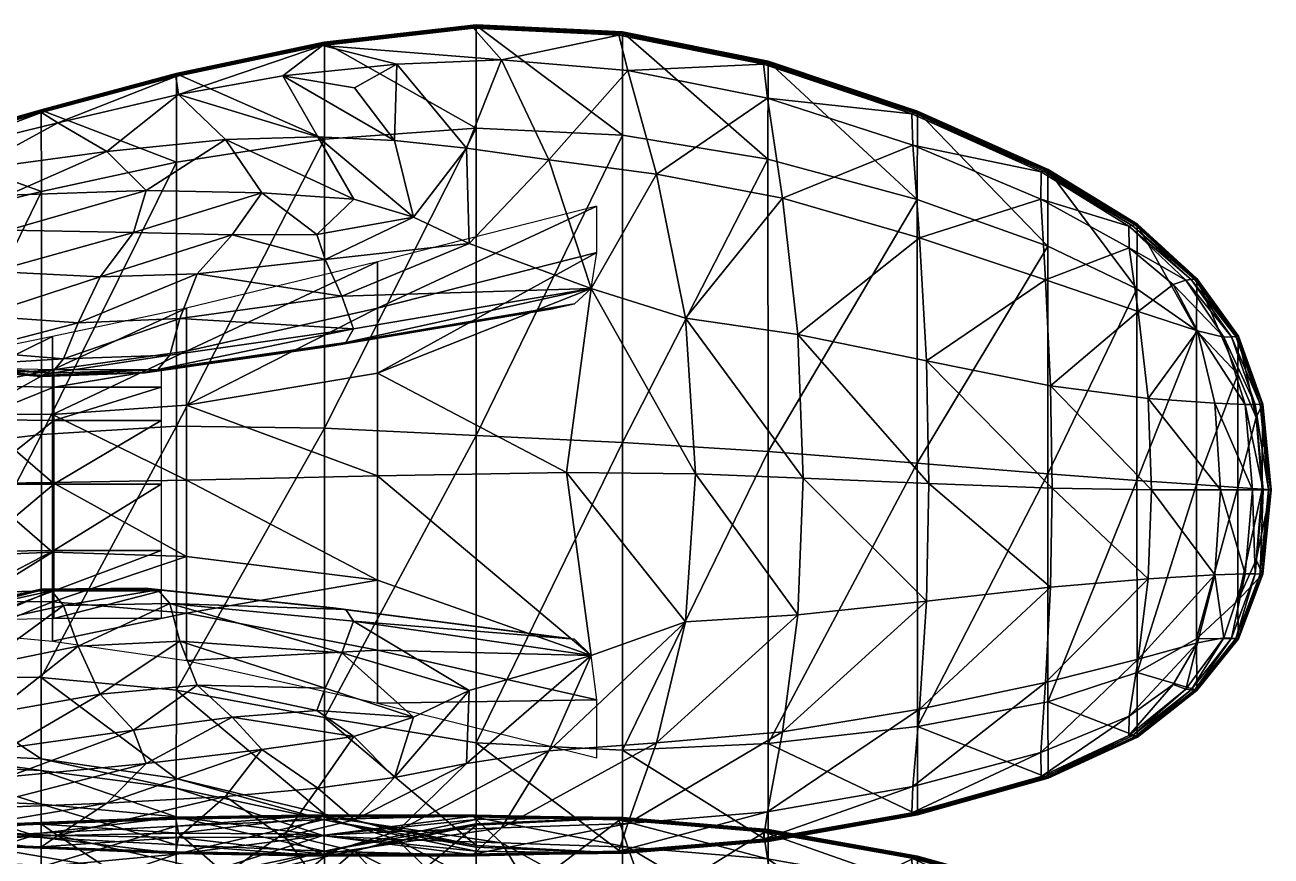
# Model space of a CAD drawing. Header units: millimetres. Extents: x -67 to 74, y -60 to 39.
# Drawn here: x -1.7 to 74, y -11.9 to 38.6 of the extents above; entities that cross this region are included whole.
import ezdxf

# ---------------------------------------------------------------- set-up
doc = ezdxf.new("R2010")
doc.units = ezdxf.units.MM
doc.layers.get('0').update_dxf_attribs({"color": 61, "true_color": 0xd6e5a6})

msp = doc.modelspace()

# ---------------------------------------------------------------- meshes
at = {"color": 176, "true_color": 0x080888}
mesh = msp.add_polyface(dxfattribs=at)
corners = [(16.517, 37.564, 14.31), (25.737, 38.603, 14.548), (25.737, 38.597, 9.512), (16.518, 37.558, 9.337), (7.528, 35.649, 14.242), (7.529, 35.643, 9.32), (7.525, 35.634, 19.276), (16.509, 37.549, 19.395), (25.723, 38.587, 19.697), (16.486, 37.502, 21.39), (25.684, 38.539, 21.713), (7.517, 35.591, 21.253), (7.505, 35.532, 21.91), (16.452, 37.436, 22.093), (25.631, 38.473, 22.369), (0.346, 32.666, 25.411), (7.664, 34.375, 25.492), (7.492, 35.47, 22.981), (16.415, 37.363, 23.301), (25.576, 38.404, 23.44), (14.005, 35.511, 25.627), (20.911, 36.214, 26.158), (18.345, 34.775, 27.29), (27.274, 36.487, 26.585), (3.322, 30.925, 30.586), (10.525, 31.639, 30.758), (5.706, 28.542, 36.324), (12.727, 28.416, 36.55), (16.127, 31.814, 30.842), (18.303, 28.022, 36.43), (21.926, 26.924, 37.487), (20.784, 31.592, 31.302), (25.152, 31.117, 32.601), (-0.671, 33.437, 9.315), (7.533, 35.625, 7.68), (-0.666, 33.419, 7.68), (7.537, 30.265, 7.68), (16.521, 37.539, 7.68), (25.737, 38.578, 7.833), (25.738, 32.342, 7.833), (16.523, 31.671, 7.68)]
mesh.append_faces([[corners[k] for k in face] for face in [(0, 1, 2), (2, 3, 0), (4, 0, 3), (3, 5, 4), (0, 4, 6), (6, 7, 0), (1, 0, 7), (7, 8, 1), (9, 10, 8), (8, 7, 9), (11, 9, 7), (7, 6, 11), (9, 11, 12), (12, 13, 9), (10, 9, 13), (13, 14, 10), (15, 16, 17), (18, 19, 14), (14, 13, 18), (17, 18, 13), (13, 12, 17), (18, 17, 16), (16, 20, 18), (21, 18, 20), (20, 22, 21), (18, 21, 23), (23, 19, 18), (24, 25, 16), (25, 24, 26), (26, 27, 25), (28, 20, 16), (16, 25, 28), (29, 28, 25), (25, 27, 29), (28, 29, 30), (30, 31, 28), (20, 28, 31), (31, 22, 20), (32, 31, 30), (23, 21, 32), (31, 32, 21), (21, 22, 31), (33, 5, 34), (35, 34, 36), (37, 34, 5), (5, 3, 37), (38, 37, 3), (3, 2, 38), (37, 38, 39), (39, 40, 37), (34, 37, 40), (40, 36, 34)]], dxfattribs={"vtx2": -1, "color": 176})
mesh = msp.add_polyface(dxfattribs=at)
corners = [(34.622, 31.916, 8.292), (34.624, 13.244, 8.292), (25.74, 13.682, 7.833), (25.738, 32.342, 7.833), (43.457, 30.449, 9.164), (43.458, 12.716, 9.164), (43.466, 36.394, 10.864), (34.626, 38.175, 9.989), (34.627, 38.181, 15.079), (25.737, 38.603, 14.548), (25.737, 38.597, 9.512), (25.723, 38.587, 19.697), (34.608, 38.165, 20.281), (43.467, 36.4, 15.961), (43.444, 36.385, 21.17), (34.554, 38.117, 22.315), (43.375, 36.341, 23.207), (25.684, 38.539, 21.713), (25.631, 38.473, 22.369), (34.481, 38.053, 22.956), (43.282, 36.281, 23.848), (34.407, 37.988, 23.982), (43.188, 36.22, 24.873), (25.576, 38.404, 23.44), (27.274, 36.487, 26.585), (34.94, 35.844, 26.947), (39.047, 11.349, 41.616), (38.458, 20.802, 39.564), (32.728, 22.594, 42.555), (31.232, 11.424, 45.225), (36.69, 29.541, 33.408), (30.149, 30.422, 33.662), (44.338, 28.089, 32.738), (43.428, 34.156, 27.448), (25.152, 31.117, 32.601), (25.317, 25.336, 40.057), (19.748, 17.454, 49.29), (33.066, 24.785, 37.671), (19.748, 21.41, 44.405), (33.066, 27.606, 31.158), (17.828, 19.323, 50.843), (31.714, 21.664, 44.183), (17.051, 19.138, 48.976), (30.701, 21.44, 42.317), (16.792, 19.076, 43.377), (30.363, 21.365, 36.718), (34.624, 38.156, 8.292), (25.737, 38.578, 7.833), (43.461, 36.376, 9.164)]
mesh.append_faces([[corners[k] for k in face] for face in [(0, 1, 2), (2, 3, 0), (1, 0, 4), (4, 5, 1), (6, 7, 8), (9, 8, 7), (7, 10, 9), (8, 9, 11), (11, 12, 8), (13, 8, 12), (12, 14, 13), (15, 16, 14), (14, 12, 15), (17, 15, 12), (12, 11, 17), (15, 17, 18), (18, 19, 15), (16, 15, 19), (19, 20, 16), (21, 22, 20), (20, 19, 21), (23, 21, 19), (19, 18, 23), (21, 23, 24), (24, 25, 21), (22, 21, 25), (26, 27, 28), (28, 29, 26), (30, 31, 28), (28, 27, 30), (32, 30, 27), (33, 25, 30), (31, 30, 25), (25, 24, 31), (31, 34, 35), (35, 28, 31), (34, 31, 24), (29, 28, 36), (36, 28, 37), (38, 37, 39), (40, 41, 28), (42, 43, 41), (44, 45, 43), (46, 47, 10), (10, 7, 46), (48, 46, 7), (7, 6, 48), (46, 48, 4), (4, 0, 46), (47, 46, 0), (0, 3, 47)]], dxfattribs={"vtx2": -1, "color": 176})
mesh = msp.add_polyface(dxfattribs=at)
corners = [(52.523, 27.997, 10.555), (52.523, 12.009, 10.555), (43.458, 12.716, 9.164), (43.457, 30.449, 9.164), (60.449, 25.173, 12.098), (60.448, 11.344, 12.097), (34.627, 38.181, 15.079), (43.467, 36.4, 15.961), (43.466, 36.394, 10.864), (60.466, 29.813, 13.747), (52.536, 33.359, 12.232), (52.538, 33.365, 17.254), (43.444, 36.385, 21.17), (52.51, 33.352, 22.387), (60.469, 29.819, 18.681), (60.436, 29.807, 23.727), (52.426, 33.312, 24.398), (60.338, 29.774, 25.709), (43.375, 36.341, 23.207), (43.282, 36.281, 23.848), (52.312, 33.259, 25.04), (60.201, 29.729, 26.344), (34.94, 35.844, 26.947), (43.428, 34.156, 27.448), (43.188, 36.22, 24.873), (52.197, 33.205, 26.065), (60.05, 29.683, 27.349), (52.253, 31.297, 28.296), (60.033, 28.019, 29.233), (53.086, 18.217, 36.505), (53.23, 10.761, 37.823), (60.709, 10.478, 36.472), (45.272, 19.807, 37.723), (45.584, 11.097, 39.384), (38.458, 20.802, 39.564), (39.047, 11.349, 41.616), (52.655, 25.682, 32.552), (44.338, 28.089, 32.738), (60.3, 23.121, 32.505), (36.69, 29.541, 33.408), (52.529, 33.342, 10.557), (43.461, 36.376, 9.164), (60.457, 29.797, 12.1)]
mesh.append_faces([[corners[k] for k in face] for face in [(0, 1, 2), (2, 3, 0), (1, 0, 4), (4, 5, 1), (6, 7, 8), (9, 10, 11), (7, 11, 10), (10, 8, 7), (11, 7, 12), (12, 13, 11), (14, 11, 13), (13, 15, 14), (16, 17, 15), (15, 13, 16), (18, 16, 13), (13, 12, 18), (16, 18, 19), (19, 20, 16), (17, 16, 20), (20, 21, 17), (22, 23, 24), (25, 26, 21), (21, 20, 25), (24, 25, 20), (20, 19, 24), (25, 24, 23), (23, 27, 25), (26, 25, 27), (27, 28, 26), (29, 30, 31), (30, 29, 32), (32, 33, 30), (34, 35, 33), (33, 32, 34), (36, 37, 32), (32, 29, 36), (38, 36, 29), (36, 38, 28), (28, 27, 36), (37, 36, 27), (27, 23, 37), (34, 32, 37), (39, 37, 23), (40, 41, 8), (8, 10, 40), (42, 40, 10), (10, 9, 42), (40, 42, 4), (4, 0, 40), (41, 40, 0), (0, 3, 41)]], dxfattribs={"vtx2": -1, "color": 176})
mesh = msp.add_polyface(dxfattribs=at)
corners = [(-8.26, 12.835, 7.68), (-8.257, 26.634, 7.68), (-0.662, 28.486, 7.68), (-0.664, 13.734, 7.68), (7.537, 30.265, 7.68), (-0.672, 33.443, 14.219), (7.528, 35.649, 14.242), (7.529, 35.643, 9.32), (-0.671, 33.437, 9.315), (-8.266, 31.274, 14.247), (-8.264, 31.268, 9.322), (-8.26, 31.262, 19.284), (-0.671, 33.43, 19.236), (7.525, 35.634, 19.276), (-0.665, 33.39, 21.208), (7.517, 35.591, 21.253), (-8.242, 31.226, 21.263), (-8.218, 31.177, 21.905), (-0.658, 33.337, 21.849), (7.505, 35.532, 21.91), (-0.651, 33.283, 22.875), (7.492, 35.47, 22.981), (-8.193, 31.128, 22.93), (-7.358, 30.775, 25.328), (0.346, 32.666, 25.411), (7.664, 34.375, 25.492), (3.322, 30.925, 30.586), (-4.904, 29.816, 30.089), (-2.708, 28.265, 35.333), (5.706, 28.542, 36.324), (-13.572, 28.459, 29.03), (-2.651, 26.135, 39.179), (4.924, 25.999, 40.548), (-3.585, 23.625, 43.211), (2.904, 23.319, 44.82), (-12.529, 26.08, 36.116), (-12.461, 27.45, 33.16), (8.805, 23.488, 44.377), (1.573, 20.524, 50.699), (-4.363, 20.938, 49.013), (-5.014, 18.801, 54.028), (7.738, 20.778, 49.696), (0.676, 18.334, 55.71), (-13.522, 21.583, 44.69), (-13.105, 24.181, 39.444), (8.154, 21.407, 43.852), (0.008, 19.684, 48.261), (0.008, 17.673, 54.773), (-0.666, 33.419, 7.68), (-8.26, 31.249, 7.68), (7.533, 35.625, 7.68)]
mesh.append_faces([[corners[k] for k in face] for face in [(0, 1, 2), (3, 2, 4), (5, 6, 7), (7, 8, 5), (9, 5, 8), (8, 10, 9), (5, 9, 11), (11, 12, 5), (6, 5, 12), (12, 13, 6), (14, 15, 13), (13, 12, 14), (16, 14, 12), (12, 11, 16), (14, 16, 17), (17, 18, 14), (15, 14, 18), (18, 19, 15), (20, 21, 19), (19, 18, 20), (22, 20, 18), (18, 17, 22), (20, 22, 23), (23, 24, 20), (21, 20, 24), (25, 24, 26), (27, 26, 24), (24, 23, 27), (26, 27, 28), (28, 29, 26), (28, 27, 30), (31, 32, 29), (29, 28, 31), (32, 31, 33), (33, 34, 32), (33, 31, 35), (31, 28, 36), (37, 34, 38), (39, 38, 34), (34, 33, 39), (38, 39, 40), (41, 38, 42), (40, 39, 43), (39, 33, 44), (45, 46, 47), (48, 49, 10), (10, 8, 48), (50, 48, 8), (4, 2, 48), (49, 48, 2), (2, 1, 49)]], dxfattribs={"vtx2": -1, "color": 176})
mesh = msp.add_polyface(dxfattribs=at)
corners = [(52.538, 33.365, 17.254), (60.469, 29.819, 18.681), (60.466, 29.813, 13.747), (65.887, 26.504, 19.969), (69.503, 23.207, 21.144), (69.499, 23.203, 16.238), (65.883, 26.499, 15.064), (60.436, 29.807, 23.727), (65.851, 26.495, 24.986), (69.465, 23.2, 26.161), (72.027, 19.716, 22.232), (72.022, 19.713, 17.325), (71.987, 19.71, 27.248), (65.744, 26.467, 26.958), (69.352, 23.178, 28.133), (60.338, 29.774, 25.709), (60.201, 29.729, 26.344), (65.577, 26.429, 27.572), (69.145, 23.147, 28.734), (71.87, 19.694, 29.22), (71.608, 19.672, 29.835), (65.36, 26.391, 28.517), (68.823, 23.117, 29.637), (60.05, 29.683, 27.349), (60.033, 28.019, 29.233), (65.382, 25.076, 30.004), (68.063, 22.848, 30.425), (71.134, 19.649, 30.779), (69.543, 20.028, 31.701), (65.93, 21.211, 32.249), (60.3, 23.121, 32.505), (60.606, 16.703, 35.48), (65.873, 26.484, 13.425), (60.457, 29.797, 12.1), (69.486, 23.191, 14.598), (69.473, 20.06, 14.592), (65.862, 22.588, 13.421), (60.449, 25.173, 12.098), (72.007, 19.704, 15.683)]
mesh.append_faces([[corners[k] for k in face] for face in [(0, 1, 2), (3, 4, 5), (5, 6, 3), (1, 3, 6), (6, 2, 1), (3, 1, 7), (7, 8, 3), (4, 3, 8), (8, 9, 4), (4, 10, 11), (11, 5, 4), (10, 4, 9), (9, 12, 10), (13, 14, 9), (9, 8, 13), (15, 13, 8), (8, 7, 15), (13, 15, 16), (16, 17, 13), (14, 13, 17), (17, 18, 14), (14, 19, 12), (12, 9, 14), (19, 14, 18), (18, 20, 19), (21, 22, 18), (18, 17, 21), (23, 21, 17), (17, 16, 23), (21, 23, 24), (24, 25, 21), (22, 21, 25), (25, 26, 22), (22, 27, 20), (20, 18, 22), (27, 22, 26), (26, 28, 27), (29, 30, 31), (29, 28, 26), (26, 25, 29), (30, 29, 25), (25, 24, 30), (32, 33, 2), (2, 6, 32), (34, 32, 6), (6, 5, 34), (32, 34, 35), (35, 36, 32), (33, 32, 36), (36, 37, 33), (38, 34, 5), (5, 11, 38)]], dxfattribs={"vtx2": -1, "color": 176})
mesh = msp.add_polyface(dxfattribs=at)
corners = [(7.537, 30.265, 7.68), (7.537, 14.237, 7.68), (-0.664, 13.734, 7.68), (16.523, 31.671, 7.68), (16.525, 14.116, 7.68), (25.738, 32.342, 7.833), (25.74, 13.682, 7.833), (21.926, 26.924, 37.487), (25.317, 25.336, 40.057), (25.152, 31.117, 32.601), (4.924, 25.999, 40.548), (10.918, 25.856, 40.642), (12.727, 28.416, 36.55), (5.706, 28.542, 36.324), (2.904, 23.319, 44.82), (8.805, 23.488, 44.377), (16.054, 25.888, 39.877), (18.303, 28.022, 36.43), (16.56, 24.357, 41.988), (1.573, 20.524, 50.699), (7.738, 20.778, 49.696), (0.676, 18.334, 55.71), (7.136, 18.565, 54.279), (17.583, 22.136, 45.952), (18.285, 20.149, 49.62), (32.728, 22.594, 42.555), (19.748, 17.454, 49.29), (19.748, 11.229, 50.918), (31.232, 11.424, 45.225), (8.154, 15.523, 55.249), (8.154, 10.962, 56.877), (0.008, 14.955, 59.658), (19.748, 21.41, 44.405), (8.154, 18.789, 50.364), (33.066, 24.785, 37.671), (33.066, 27.606, 31.158), (19.748, 24.231, 37.892), (8.154, 21.407, 43.852), (0.008, 17.673, 54.773), (17.828, 19.323, 50.843), (6.417, 17.688, 55.807), (5.834, 17.531, 53.94), (17.051, 19.138, 48.976), (31.714, 21.664, 44.183), (30.701, 21.44, 42.317), (16.792, 19.076, 43.377), (5.64, 17.479, 48.341), (5.64, 17.479, 40.875), (16.792, 19.076, 35.911), (30.363, 21.365, 36.718), (30.363, 21.365, 29.252)]
mesh.append_faces([[corners[k] for k in face] for face in [(0, 1, 2), (3, 4, 1), (1, 0, 3), (4, 3, 5), (5, 6, 4), (7, 8, 9), (10, 11, 12), (12, 13, 10), (11, 10, 14), (14, 15, 11), (16, 17, 12), (12, 11, 16), (18, 16, 11), (11, 15, 18), (16, 18, 7), (7, 17, 16), (19, 20, 15), (21, 22, 20), (23, 18, 15), (15, 20, 23), (24, 23, 20), (20, 22, 24), (23, 24, 25), (25, 8, 23), (18, 23, 8), (8, 7, 18), (26, 27, 28), (27, 26, 29), (29, 30, 27), (30, 29, 31), (32, 33, 29), (29, 26, 32), (34, 32, 26), (35, 36, 32), (33, 32, 36), (36, 37, 33), (31, 29, 33), (38, 33, 37), (25, 24, 39), (40, 39, 24), (24, 22, 40), (39, 40, 41), (41, 42, 39), (43, 39, 42), (44, 42, 45), (46, 45, 42), (42, 41, 46), (45, 46, 47), (47, 48, 45), (49, 45, 48), (48, 50, 49)]], dxfattribs={"vtx2": -1, "color": 176})
mesh = msp.add_polyface(dxfattribs=at)
corners = [(-0.662, 28.486, 7.68), (-0.664, 13.734, 7.68), (-8.26, 12.835, 7.68), (-5.014, 18.801, 54.028), (0.676, 18.334, 55.71), (1.573, 20.524, 50.699), (0.008, 14.955, 59.658), (0.008, 10.822, 61.286), (8.154, 10.962, 56.877), (-4.809, 14.982, 62.348), (-4.809, 10.761, 63.955), (0.008, 17.673, 54.773), (-4.809, 17.314, 57.527), (8.154, 18.789, 50.364), (0.008, 19.684, 48.261), (-4.809, 18.701, 51.098), (-0.044, 17.467, 57.381), (6.417, 17.688, 55.807), (7.136, 18.565, 54.279), (-5.569, 17.946, 55.699), (-5.948, 17.784, 53.833), (-0.517, 17.314, 55.515), (5.834, 17.531, 53.94), (-14.17, 18.41, 50.896), (-0.675, 17.263, 49.915), (5.64, 17.479, 48.341), (-6.074, 17.731, 48.234), (-6.074, 17.731, 40.768), (-0.675, 17.263, 42.449), (5.64, 17.479, 40.875), (-6.415, 14.834, 63.151), (-6.415, 10.733, 64.695), (-4.785, 14.658, 61.989), (-4.785, 10.725, 63.469), (-6.415, 16.96, 58.52), (-6.415, 18.097, 52.344), (-4.785, 17.787, 51.624), (-4.785, 16.696, 57.547), (0.103, 14.599, 58.781), (0.103, 10.722, 60.24), (6.62, 14.599, 54.551), (6.62, 10.722, 56.01), (0.103, 16.608, 54.402), (0.103, 17.683, 48.564), (6.62, 17.683, 44.334), (6.62, 16.608, 50.172)]
mesh.append_faces([[corners[k] for k in face] for face in [(0, 1, 2), (3, 4, 5), (6, 7, 8), (7, 6, 9), (9, 10, 7), (11, 12, 9), (9, 6, 11), (13, 11, 6), (12, 11, 14), (14, 15, 12), (16, 17, 18), (18, 4, 16), (19, 16, 4), (4, 3, 19), (16, 19, 20), (20, 21, 16), (17, 16, 21), (21, 22, 17), (23, 19, 3), (24, 25, 22), (22, 21, 24), (26, 24, 21), (21, 20, 26), (24, 26, 27), (27, 28, 24), (25, 24, 28), (28, 29, 25), (30, 31, 10), (10, 9, 30), (31, 30, 32), (32, 33, 31), (34, 30, 9), (9, 12, 34), (35, 34, 12), (12, 15, 35), (34, 35, 36), (36, 37, 34), (30, 34, 37), (37, 32, 30), (38, 39, 33), (33, 32, 38), (39, 38, 40), (40, 41, 39), (42, 38, 32), (32, 37, 42), (43, 42, 37), (37, 36, 43), (42, 43, 44), (44, 45, 42), (38, 42, 45), (45, 40, 38)]], dxfattribs={"vtx2": -1, "color": 176})
mesh = msp.add_polyface(dxfattribs=at)
corners = [(65.862, 22.588, 13.421), (65.86, 10.941, 13.42), (60.448, 11.344, 12.097), (60.449, 25.173, 12.098), (69.473, 20.06, 14.592), (69.47, 10.702, 14.59), (71.992, 17.404, 15.676), (71.988, 10.528, 15.674), (73.093, 14.78, 16.256), (73.472, 10.423, 16.456), (72.027, 19.716, 22.232), (73.509, 15.589, 23.015), (73.504, 15.588, 18.108), (72.022, 19.713, 17.325), (71.987, 19.71, 27.248), (73.469, 15.586, 28.031), (74.004, 10.388, 23.276), (73.998, 10.388, 18.369), (73.963, 10.388, 28.293), (71.87, 19.694, 29.22), (73.35, 15.577, 30.004), (71.608, 19.672, 29.835), (73.041, 15.564, 30.638), (73.843, 10.387, 30.265), (73.519, 10.386, 30.906), (71.134, 19.649, 30.779), (72.434, 15.551, 31.643), (69.543, 20.028, 31.701), (70.582, 15.64, 32.882), (72.867, 10.385, 31.931), (70.929, 10.384, 33.275), (66.539, 15.934, 34.216), (66.742, 10.383, 34.872), (60.606, 16.703, 35.48), (60.709, 10.478, 36.472), (65.93, 21.211, 32.249), (53.086, 18.217, 36.505), (60.3, 23.121, 32.505), (73.488, 15.583, 16.465), (72.007, 19.704, 15.683), (69.486, 23.191, 14.598), (73.982, 10.388, 16.725)]
mesh.append_faces([[corners[k] for k in face] for face in [(0, 1, 2), (2, 3, 0), (1, 0, 4), (4, 5, 1), (6, 7, 5), (5, 4, 6), (7, 6, 8), (8, 9, 7), (10, 11, 12), (12, 13, 10), (11, 10, 14), (14, 15, 11), (11, 16, 17), (17, 12, 11), (16, 11, 15), (15, 18, 16), (19, 20, 15), (15, 14, 19), (20, 19, 21), (21, 22, 20), (20, 23, 18), (18, 15, 20), (23, 20, 22), (22, 24, 23), (25, 26, 22), (22, 21, 25), (26, 25, 27), (27, 28, 26), (26, 29, 24), (24, 22, 26), (29, 26, 28), (28, 30, 29), (31, 32, 30), (30, 28, 31), (32, 31, 33), (33, 34, 32), (33, 31, 35), (27, 35, 31), (31, 28, 27), (34, 33, 36), (36, 33, 37), (38, 39, 13), (13, 12, 38), (39, 38, 8), (8, 6, 39), (40, 39, 6), (6, 4, 40), (41, 38, 12), (12, 17, 41), (38, 41, 9), (9, 8, 38)]], dxfattribs={"vtx2": -1, "color": 176})
mesh = msp.add_polyface(dxfattribs=at)
corners = [(-0.664, 13.734, 7.68), (-0.667, -1.018, 7.68), (-8.264, -0.963, 7.68), (-8.26, 12.835, 7.68), (7.537, 14.237, 7.68), (7.136, 3.484, 54.279), (0.676, 3.361, 55.71), (1.573, 0.887, 50.699), (0.008, 10.822, 61.286), (0.008, 6.592, 59.66), (8.154, 6.339, 55.251), (-4.809, 10.761, 63.955), (-4.809, 6.393, 62.35), (0.008, 3.583, 54.782), (-4.809, 3.621, 57.536), (-4.809, 1.647, 51.116), (8.154, 2.884, 50.373), (0.008, 1.186, 48.278), (-0.044, 4.25, 57.381), (-5.569, 3.031, 55.699), (-5.014, 2.129, 54.028), (6.417, 4.31, 55.807), (5.834, 4.38, 53.94), (-0.517, 4.322, 55.515), (-5.948, 3.124, 53.833), (-0.675, 4.346, 49.915), (-6.074, 3.155, 48.234), (5.64, 4.404, 48.341), (5.64, 4.404, 40.875), (-0.675, 4.346, 42.45), (-6.074, 3.155, 40.768), (-6.415, 10.733, 64.695), (-6.415, 6.474, 63.153), (-4.785, 10.725, 63.469), (-4.785, 6.64, 61.991), (-6.415, 3.876, 58.528), (-4.785, 4.148, 57.555), (-6.415, 2.107, 52.361), (-4.785, 2.452, 51.64), (0.103, 10.722, 60.24), (0.103, 6.695, 58.783), (6.62, 10.722, 56.01), (6.62, 6.695, 54.553), (0.103, 4.239, 54.41), (0.103, 2.567, 48.58), (6.62, 4.239, 50.18), (6.62, 2.567, 44.35)]
mesh.append_faces([[corners[k] for k in face] for face in [(0, 1, 2), (2, 3, 0), (1, 0, 4), (5, 6, 7), (8, 9, 10), (9, 8, 11), (11, 12, 9), (10, 9, 13), (14, 13, 9), (9, 12, 14), (13, 14, 15), (16, 13, 17), (18, 19, 20), (20, 6, 18), (21, 18, 6), (6, 5, 21), (18, 21, 22), (22, 23, 18), (19, 18, 23), (23, 24, 19), (25, 26, 24), (24, 23, 25), (27, 25, 23), (23, 22, 27), (25, 27, 28), (28, 29, 25), (26, 25, 29), (29, 30, 26), (31, 32, 12), (12, 11, 31), (32, 31, 33), (33, 34, 32), (15, 14, 35), (32, 35, 14), (14, 12, 32), (35, 32, 34), (34, 36, 35), (37, 35, 36), (36, 38, 37), (39, 40, 34), (34, 33, 39), (40, 39, 41), (41, 42, 40), (43, 44, 38), (38, 36, 43), (40, 43, 36), (36, 34, 40), (43, 40, 42), (42, 45, 43), (44, 43, 45), (45, 46, 44)]], dxfattribs={"vtx2": -1, "color": 176})
mesh = msp.add_polyface(dxfattribs=at)
corners = [(7.537, 14.237, 7.68), (7.535, -1.791, 7.68), (-0.667, -1.018, 7.68), (16.525, 14.116, 7.68), (16.524, -3.438, 7.68), (25.74, 13.682, 7.833), (25.74, -4.978, 7.833), (25.317, -1.811, 40.057), (21.926, -3.412, 37.487), (20.784, -7.078, 31.302), (10.918, -3.411, 40.642), (4.924, -4.209, 40.548), (5.706, -6.23, 36.324), (8.805, -1.468, 44.377), (2.904, -2.021, 44.82), (16.054, -3.019, 39.877), (16.56, -1.655, 41.988), (18.303, -4.592, 36.43), (12.727, -5.388, 36.55), (7.738, 1.194, 49.696), (1.573, 0.887, 50.699), (7.136, 3.484, 54.279), (17.583, 0.481, 45.952), (18.285, 2.402, 49.62), (32.728, 0.314, 42.558), (19.748, 11.229, 50.918), (19.748, 4.903, 49.292), (8.154, 10.962, 56.877), (8.154, 6.339, 55.251), (0.008, 10.822, 61.286), (19.748, 0.645, 44.414), (8.154, 2.884, 50.373), (8.154, 0.014, 43.87), (19.748, -2.579, 37.91), (33.066, -2.364, 37.68), (0.008, 3.583, 54.782), (0.008, 1.186, 48.278), (17.828, 3.124, 50.843), (6.417, 4.31, 55.807), (31.714, 1.315, 44.183), (30.701, 1.437, 42.317), (17.051, 3.215, 48.976), (5.834, 4.38, 53.94), (16.792, 3.245, 43.377), (5.64, 4.404, 48.341), (30.363, 1.477, 36.718), (30.363, 1.477, 29.252), (16.792, 3.245, 35.911), (5.64, 4.404, 40.875), (16.521, -9.307, 7.68), (7.532, -7.151, 7.68)]
mesh.append_faces([[corners[k] for k in face] for face in [(0, 1, 2), (3, 4, 1), (1, 0, 3), (4, 3, 5), (5, 6, 4), (7, 8, 9), (10, 11, 12), (11, 10, 13), (13, 14, 11), (15, 16, 13), (13, 10, 15), (17, 15, 10), (10, 18, 17), (15, 17, 8), (8, 16, 15), (14, 13, 19), (20, 19, 21), (22, 23, 21), (21, 19, 22), (16, 22, 19), (19, 13, 16), (22, 16, 8), (8, 7, 22), (23, 22, 7), (7, 24, 23), (25, 26, 24), (26, 25, 27), (27, 28, 26), (28, 27, 29), (24, 26, 30), (31, 30, 26), (26, 28, 31), (30, 31, 32), (32, 33, 30), (34, 30, 33), (35, 31, 28), (36, 32, 31), (37, 38, 21), (21, 23, 37), (39, 37, 23), (40, 41, 37), (38, 37, 41), (41, 42, 38), (43, 44, 42), (42, 41, 43), (45, 43, 41), (43, 45, 46), (46, 47, 43), (44, 43, 47), (47, 48, 44), (1, 4, 49), (2, 1, 50)]], dxfattribs={"vtx2": -1, "color": 176})
mesh = msp.add_polyface(dxfattribs=at)
corners = [(34.624, 13.244, 8.292), (34.626, -5.427, 8.292), (25.74, -4.978, 7.833), (25.74, 13.682, 7.833), (43.458, 12.716, 9.164), (43.461, -5.017, 9.164), (34.627, -11.692, 15.079), (25.737, -11.56, 14.548), (25.737, -11.313, 9.512), (34.627, -11.686, 9.989), (43.467, -10.97, 15.961), (43.444, -10.958, 21.17), (34.608, -11.68, 20.281), (25.723, -11.788, 19.697), (34.554, -11.644, 22.315), (25.684, -11.832, 21.713), (43.375, -10.923, 23.207), (43.282, -10.875, 23.848), (34.481, -11.595, 22.956), (25.631, -11.782, 22.369), (34.407, -11.545, 23.982), (25.576, -11.73, 23.44), (43.188, -10.827, 24.873), (43.428, -9.172, 27.448), (34.94, -9.879, 26.947), (27.274, -10.142, 26.585), (38.458, 2.362, 39.564), (39.047, 11.349, 41.616), (31.232, 11.424, 45.225), (32.728, 0.314, 42.558), (45.272, 2.785, 37.723), (36.69, -4.979, 33.408), (30.149, -5.458, 33.662), (44.338, -4.303, 32.738), (20.911, -10.361, 26.158), (25.152, -6.238, 32.601), (25.317, -1.811, 40.057), (19.748, 11.229, 50.918), (19.748, 0.645, 44.414), (33.066, -2.364, 37.68), (19.748, -2.579, 37.91), (33.066, -5.882, 31.176), (18.285, 2.402, 49.62), (31.714, 1.315, 44.183), (17.828, 3.124, 50.843), (30.701, 1.437, 42.317), (17.051, 3.215, 48.976), (30.363, 1.477, 36.718), (43.466, -10.963, 10.864), (34.627, -11.667, 8.292), (25.739, -11.214, 7.833), (43.464, -10.945, 9.165)]
mesh.append_faces([[corners[k] for k in face] for face in [(0, 1, 2), (2, 3, 0), (1, 0, 4), (4, 5, 1), (6, 7, 8), (8, 9, 6), (10, 6, 9), (6, 10, 11), (11, 12, 6), (7, 6, 12), (12, 13, 7), (14, 15, 13), (13, 12, 14), (16, 14, 12), (12, 11, 16), (14, 16, 17), (17, 18, 14), (15, 14, 18), (18, 19, 15), (20, 21, 19), (19, 18, 20), (22, 20, 18), (18, 17, 22), (20, 22, 23), (23, 24, 20), (21, 20, 24), (24, 25, 21), (26, 27, 28), (28, 29, 26), (30, 26, 31), (32, 31, 26), (26, 29, 32), (31, 32, 25), (25, 24, 31), (33, 31, 24), (34, 25, 32), (35, 32, 29), (29, 36, 35), (29, 28, 37), (38, 39, 29), (40, 41, 39), (42, 29, 43), (44, 43, 45), (46, 45, 47), (48, 9, 49), (50, 49, 9), (9, 8, 50), (49, 50, 2), (2, 1, 49), (51, 49, 1), (1, 5, 51)]], dxfattribs={"vtx2": -1, "color": 176})
mesh = msp.add_polyface(dxfattribs=at)
corners = [(52.523, 12.009, 10.555), (52.527, -3.979, 10.556), (43.461, -5.017, 9.164), (43.458, 12.716, 9.164), (60.448, 11.344, 12.097), (60.452, -2.485, 12.098), (34.627, -11.686, 9.989), (43.466, -10.963, 10.864), (43.467, -10.97, 15.961), (52.538, -9.349, 17.254), (52.537, -9.343, 12.232), (60.469, -7.133, 18.681), (60.436, -7.123, 23.727), (52.51, -9.338, 22.387), (43.444, -10.958, 21.17), (52.426, -9.305, 24.398), (43.375, -10.923, 23.207), (60.338, -7.095, 25.709), (60.201, -7.056, 26.344), (52.312, -9.262, 25.04), (43.282, -10.875, 23.848), (52.197, -9.218, 26.065), (43.188, -10.827, 24.873), (60.05, -7.017, 27.349), (60.033, -5.571, 29.233), (52.253, -7.624, 28.296), (43.428, -9.172, 27.448), (53.23, 10.761, 37.823), (53.086, 3.612, 36.505), (60.606, 4.466, 35.48), (45.584, 11.097, 39.384), (45.272, 2.785, 37.723), (39.047, 11.349, 41.616), (38.458, 2.362, 39.564), (52.655, -2.931, 32.552), (44.338, -4.303, 32.738), (60.3, -1.314, 32.505), (36.69, -4.979, 33.408), (34.94, -9.879, 26.947), (52.532, -9.324, 10.557), (60.459, -7.11, 12.1), (60.466, -7.127, 13.747), (43.464, -10.945, 9.165), (34.627, -11.667, 8.292)]
mesh.append_faces([[corners[k] for k in face] for face in [(0, 1, 2), (2, 3, 0), (1, 0, 4), (4, 5, 1), (6, 7, 8), (9, 8, 7), (7, 10, 9), (11, 9, 10), (9, 11, 12), (12, 13, 9), (8, 9, 13), (13, 14, 8), (15, 16, 14), (14, 13, 15), (17, 15, 13), (13, 12, 17), (15, 17, 18), (18, 19, 15), (16, 15, 19), (19, 20, 16), (21, 22, 20), (20, 19, 21), (23, 21, 19), (19, 18, 23), (21, 23, 24), (24, 25, 21), (22, 21, 25), (25, 26, 22), (27, 28, 29), (28, 27, 30), (30, 31, 28), (32, 33, 31), (31, 30, 32), (29, 28, 34), (35, 34, 28), (28, 31, 35), (34, 35, 26), (26, 25, 34), (36, 34, 25), (25, 24, 36), (37, 35, 31), (38, 26, 35), (39, 40, 41), (41, 10, 39), (42, 39, 10), (10, 7, 42), (39, 42, 2), (2, 1, 39), (40, 39, 1), (1, 5, 40), (43, 42, 7)]], dxfattribs={"vtx2": -1, "color": 176})
mesh = msp.add_polyface(dxfattribs=at)
corners = [(65.86, 10.941, 13.42), (65.864, -0.707, 13.422), (60.452, -2.485, 12.098), (60.448, 11.344, 12.097), (69.47, 10.702, 14.59), (69.475, 1.343, 14.592), (71.988, 10.528, 15.674), (71.993, 3.653, 15.676), (73.472, 10.423, 16.456), (73.093, 6.121, 16.256), (73.509, 5.256, 23.015), (72.027, 1.339, 22.232), (72.022, 1.343, 17.325), (73.504, 5.258, 18.108), (73.469, 5.259, 28.031), (71.987, 1.344, 27.248), (74.004, 10.388, 23.276), (73.998, 10.388, 18.369), (73.963, 10.388, 28.293), (73.35, 5.267, 30.004), (71.87, 1.358, 29.22), (73.041, 5.277, 30.638), (71.608, 1.378, 29.835), (69.352, -1.78, 28.133), (73.843, 10.387, 30.265), (73.519, 10.386, 30.906), (69.145, -1.754, 28.734), (71.134, 1.397, 30.779), (72.434, 5.288, 31.643), (70.582, 5.214, 32.882), (69.543, 1.084, 31.701), (72.867, 10.385, 31.931), (70.929, 10.384, 33.275), (66.742, 10.383, 34.872), (66.539, 4.97, 34.216), (60.709, 10.478, 36.472), (60.606, 4.466, 35.48), (65.93, 0.102, 32.249), (60.3, -1.314, 32.505), (53.23, 10.761, 37.823), (73.488, 5.264, 16.465), (73.982, 10.388, 16.725), (72.007, 1.352, 15.683)]
mesh.append_faces([[corners[k] for k in face] for face in [(0, 1, 2), (2, 3, 0), (1, 0, 4), (4, 5, 1), (6, 7, 5), (5, 4, 6), (7, 6, 8), (8, 9, 7), (10, 11, 12), (12, 13, 10), (11, 10, 14), (14, 15, 11), (16, 10, 13), (13, 17, 16), (10, 16, 18), (18, 14, 10), (19, 20, 15), (15, 14, 19), (20, 19, 21), (21, 22, 20), (23, 20, 22), (24, 19, 14), (14, 18, 24), (19, 24, 25), (25, 21, 19), (26, 22, 27), (28, 27, 22), (22, 21, 28), (27, 28, 29), (29, 30, 27), (31, 28, 21), (21, 25, 31), (28, 31, 32), (32, 29, 28), (33, 34, 29), (29, 32, 33), (34, 33, 35), (35, 36, 34), (37, 30, 29), (29, 34, 37), (38, 37, 34), (34, 36, 38), (36, 35, 39), (40, 41, 17), (17, 13, 40), (41, 40, 9), (9, 8, 41), (42, 40, 13), (13, 12, 42), (5, 7, 42), (40, 42, 7), (7, 9, 40)]], dxfattribs={"vtx2": -1, "color": 176})
mesh = msp.add_polyface(dxfattribs=at)
corners = [(-0.672, -8.702, 14.219), (-8.266, -8.363, 14.247), (-8.266, -6.288, 9.322), (-0.672, -6.652, 9.315), (7.528, -9.461, 14.242), (7.529, -7.74, 9.32), (7.525, -11.163, 19.276), (-0.671, -10.734, 19.236), (-8.26, -10.421, 19.284), (-0.665, -11.38, 21.208), (-8.242, -11.075, 21.263), (7.517, -11.698, 21.253), (7.505, -11.648, 21.91), (-0.658, -11.331, 21.849), (-8.218, -11.027, 21.905), (-0.651, -11.282, 22.875), (-8.193, -10.979, 22.93), (7.492, -11.596, 22.981), (7.664, -10.73, 25.492), (0.346, -10.596, 25.411), (-7.358, -10.449, 25.328), (3.322, -8.635, 30.586), (-4.904, -8.957, 30.089), (10.525, -8.244, 30.758), (5.706, -6.23, 36.324), (-2.708, -7.05, 35.333), (-12.461, -7.781, 33.16), (4.924, -4.209, 40.548), (-2.651, -5.276, 39.179), (2.904, -2.021, 44.82), (-3.585, -3.186, 43.211), (-12.529, -6.476, 36.116), (-13.105, -4.834, 39.444), (1.573, 0.887, 50.699), (-4.363, -0.33, 49.013), (7.738, 1.194, 49.696), (0.676, 3.361, 55.71), (-5.014, 2.129, 54.028), (-13.522, -2.346, 44.69), (-13.852, -0.119, 49.345), (-4.809, 1.647, 51.116), (0.008, 1.186, 48.278), (0.008, 3.583, 54.782), (-5.569, 3.031, 55.699), (-6.415, 3.876, 58.528), (-6.415, 2.107, 52.361), (-0.67, -5.952, 7.68), (-8.266, -5.579, 7.68), (-8.264, -0.963, 7.68), (-0.667, -1.018, 7.68), (7.532, -7.151, 7.68)]
mesh.append_faces([[corners[k] for k in face] for face in [(0, 1, 2), (2, 3, 0), (4, 0, 3), (3, 5, 4), (0, 4, 6), (6, 7, 0), (1, 0, 7), (7, 8, 1), (9, 10, 8), (8, 7, 9), (11, 9, 7), (7, 6, 11), (9, 11, 12), (12, 13, 9), (10, 9, 13), (13, 14, 10), (15, 16, 14), (14, 13, 15), (17, 15, 13), (13, 12, 17), (18, 19, 15), (16, 15, 19), (19, 20, 16), (21, 22, 20), (20, 19, 21), (23, 21, 19), (22, 21, 24), (24, 25, 22), (22, 25, 26), (27, 28, 25), (25, 24, 27), (28, 27, 29), (29, 30, 28), (25, 28, 31), (28, 30, 32), (33, 34, 30), (30, 29, 33), (35, 33, 29), (34, 33, 36), (36, 37, 34), (30, 34, 38), (34, 37, 39), (40, 41, 42), (39, 37, 43), (44, 45, 40), (5, 3, 46), (47, 46, 3), (3, 2, 47), (46, 47, 48), (48, 49, 46), (50, 46, 49)]], dxfattribs={"vtx2": -1, "color": 176})
mesh = msp.add_polyface(dxfattribs=at)
corners = [(52.537, -9.343, 12.232), (60.466, -7.127, 13.747), (60.469, -7.133, 18.681), (65.887, -4.625, 19.969), (65.884, -4.62, 15.064), (69.503, -1.807, 21.144), (69.499, -1.802, 16.238), (69.465, -1.8, 26.161), (65.851, -4.617, 24.986), (60.436, -7.123, 23.727), (72.027, 1.339, 22.232), (72.022, 1.343, 17.325), (71.987, 1.344, 27.248), (65.744, -4.592, 26.958), (60.338, -7.095, 25.709), (69.352, -1.78, 28.133), (69.145, -1.754, 28.734), (65.577, -4.559, 27.572), (60.201, -7.056, 26.344), (71.87, 1.358, 29.22), (71.608, 1.378, 29.835), (65.36, -4.526, 28.517), (60.05, -7.017, 27.349), (68.823, -1.727, 29.637), (68.063, -1.44, 30.425), (65.382, -3.352, 30.004), (60.033, -5.571, 29.233), (71.134, 1.397, 30.779), (69.543, 1.084, 31.701), (65.93, 0.102, 32.249), (60.3, -1.314, 32.505), (52.655, -2.931, 32.552), (60.606, 4.466, 35.48), (69.487, -1.789, 14.598), (72.007, 1.352, 15.683), (69.475, 1.343, 14.592), (65.874, -4.604, 13.425), (60.459, -7.11, 12.1), (60.452, -2.485, 12.098), (65.864, -0.707, 13.422)]
mesh.append_faces([[corners[k] for k in face] for face in [(0, 1, 2), (3, 2, 1), (1, 4, 3), (5, 3, 4), (4, 6, 5), (3, 5, 7), (7, 8, 3), (2, 3, 8), (8, 9, 2), (10, 5, 6), (6, 11, 10), (5, 10, 12), (12, 7, 5), (13, 14, 9), (9, 8, 13), (15, 13, 8), (8, 7, 15), (13, 15, 16), (16, 17, 13), (14, 13, 17), (17, 18, 14), (19, 15, 7), (7, 12, 19), (20, 16, 15), (21, 22, 18), (18, 17, 21), (23, 21, 17), (17, 16, 23), (21, 23, 24), (24, 25, 21), (22, 21, 25), (25, 26, 22), (27, 23, 16), (23, 27, 28), (28, 24, 23), (29, 30, 26), (26, 25, 29), (28, 29, 25), (25, 24, 28), (31, 30, 32), (33, 34, 11), (11, 6, 33), (34, 33, 35), (36, 33, 6), (6, 4, 36), (37, 36, 4), (4, 1, 37), (36, 37, 38), (38, 39, 36), (33, 36, 39), (39, 35, 33)]], dxfattribs={"vtx2": -1, "color": 176})
mesh = msp.add_polyface(dxfattribs=at)
corners = [(16.517, -10.615, 14.31), (7.528, -9.461, 14.242), (7.529, -7.74, 9.32), (16.518, -9.646, 9.337), (25.737, -11.56, 14.548), (25.737, -11.313, 9.512), (25.723, -11.788, 19.697), (16.509, -11.565, 19.395), (7.525, -11.163, 19.276), (16.486, -11.849, 21.39), (7.517, -11.698, 21.253), (25.684, -11.832, 21.713), (25.631, -11.782, 22.369), (16.452, -11.797, 22.093), (7.505, -11.648, 21.91), (-0.651, -11.282, 22.875), (7.492, -11.596, 22.981), (7.664, -10.73, 25.492), (16.415, -11.74, 23.301), (25.576, -11.73, 23.44), (27.274, -10.142, 26.585), (20.911, -10.361, 26.158), (14.005, -10.702, 25.627), (18.345, -9.65, 27.29), (0.346, -10.596, 25.411), (10.525, -8.244, 30.758), (3.322, -8.635, 30.586), (12.727, -5.388, 36.55), (5.706, -6.23, 36.324), (16.127, -7.736, 30.842), (18.303, -4.592, 36.43), (20.784, -7.078, 31.302), (21.926, -3.412, 37.487), (25.152, -6.238, 32.601), (30.149, -5.458, 33.662), (25.317, -1.811, 40.057), (10.918, -3.411, 40.642), (16.521, -9.307, 7.68), (25.739, -11.214, 7.833), (7.532, -7.151, 7.68), (7.535, -1.791, 7.68), (16.524, -3.438, 7.68), (25.74, -4.978, 7.833), (-0.67, -5.952, 7.68)]
mesh.append_faces([[corners[k] for k in face] for face in [(0, 1, 2), (2, 3, 0), (4, 0, 3), (3, 5, 4), (0, 4, 6), (6, 7, 0), (1, 0, 7), (7, 8, 1), (9, 10, 8), (8, 7, 9), (11, 9, 7), (7, 6, 11), (9, 11, 12), (12, 13, 9), (10, 9, 13), (13, 14, 10), (15, 16, 17), (18, 16, 14), (14, 13, 18), (19, 18, 13), (13, 12, 19), (18, 19, 20), (20, 21, 18), (22, 18, 21), (21, 23, 22), (18, 22, 17), (17, 16, 18), (24, 17, 25), (26, 25, 27), (27, 28, 26), (29, 30, 27), (27, 25, 29), (22, 29, 25), (25, 17, 22), (29, 22, 23), (23, 31, 29), (30, 29, 31), (31, 32, 30), (33, 31, 23), (23, 21, 33), (34, 33, 21), (31, 33, 35), (28, 27, 36), (37, 38, 5), (5, 3, 37), (39, 37, 3), (3, 2, 39), (37, 39, 40), (38, 37, 41), (41, 42, 38), (43, 39, 2)]], dxfattribs={"vtx2": -1, "color": 176})
mesh = msp.add_polyface(dxfattribs=at)
corners = [(-0.672, -12.497, 14.219), (-8.266, -12.836, 14.247), (-8.266, -14.911, 9.322), (-0.672, -14.547, 9.315), (7.528, -11.738, 14.242), (7.529, -13.459, 9.32), (7.525, -10.036, 19.276), (-0.671, -10.465, 19.236), (-8.26, -10.778, 19.284), (-0.665, -9.82, 21.208), (-8.242, -10.124, 21.263), (7.517, -9.501, 21.253), (7.505, -9.551, 21.91), (-0.658, -9.868, 21.849), (-8.218, -10.172, 21.905), (-0.651, -9.917, 22.875), (-8.193, -10.22, 22.93), (7.492, -9.603, 22.981), (7.664, -10.469, 25.492), (0.346, -10.603, 25.411), (-7.358, -10.75, 25.328), (3.322, -12.564, 30.586), (-4.904, -12.242, 30.089), (10.525, -12.955, 30.758), (5.706, -14.969, 36.324), (-2.708, -14.149, 35.333), (-12.461, -13.418, 33.16), (4.924, -16.99, 40.548), (-2.651, -15.923, 39.179), (2.904, -19.178, 44.82), (-3.585, -18.013, 43.211), (-12.529, -14.723, 36.116), (-13.105, -16.365, 39.444), (1.573, -22.086, 50.699), (-4.363, -20.869, 49.013), (7.738, -22.393, 49.696), (0.676, -24.561, 55.71), (-5.014, -23.329, 54.028), (-13.522, -18.853, 44.69), (-13.852, -21.08, 49.345), (-4.809, -22.846, 51.116), (0.008, -22.385, 48.278), (0.008, -24.783, 54.782), (-5.569, -24.231, 55.699), (-6.415, -25.075, 58.528), (-6.415, -23.307, 52.361), (-0.67, -15.247, 7.68), (-8.266, -15.62, 7.68), (-8.264, -20.236, 7.68), (-0.667, -20.181, 7.68), (7.532, -14.049, 7.68)]
mesh.append_faces([[corners[k] for k in face] for face in [(0, 1, 2), (2, 3, 0), (4, 0, 3), (3, 5, 4), (0, 4, 6), (6, 7, 0), (1, 0, 7), (7, 8, 1), (9, 10, 8), (8, 7, 9), (11, 9, 7), (7, 6, 11), (9, 11, 12), (12, 13, 9), (10, 9, 13), (13, 14, 10), (15, 16, 14), (14, 13, 15), (17, 15, 13), (13, 12, 17), (18, 19, 15), (16, 15, 19), (19, 20, 16), (21, 22, 20), (20, 19, 21), (23, 21, 19), (22, 21, 24), (24, 25, 22), (22, 25, 26), (27, 28, 25), (25, 24, 27), (28, 27, 29), (29, 30, 28), (25, 28, 31), (28, 30, 32), (33, 34, 30), (30, 29, 33), (35, 33, 29), (34, 33, 36), (36, 37, 34), (30, 34, 38), (34, 37, 39), (40, 41, 42), (39, 37, 43), (44, 45, 40), (5, 3, 46), (47, 46, 3), (3, 2, 47), (46, 47, 48), (48, 49, 46), (50, 46, 49)]], dxfattribs={"vtx2": -1, "color": 176})
mesh = msp.add_polyface(dxfattribs=at)
corners = [(16.517, -10.584, 14.31), (7.528, -11.738, 14.242), (7.529, -13.459, 9.32), (16.518, -11.553, 9.337), (25.737, -9.639, 14.548), (25.737, -9.886, 9.512), (25.723, -9.411, 19.697), (16.509, -9.634, 19.395), (7.525, -10.036, 19.276), (16.486, -9.35, 21.39), (7.517, -9.501, 21.253), (25.684, -9.367, 21.713), (25.631, -9.417, 22.369), (16.452, -9.402, 22.093), (7.505, -9.551, 21.91), (-0.651, -9.917, 22.875), (7.492, -9.603, 22.981), (7.664, -10.469, 25.492), (16.415, -9.459, 23.301), (25.576, -9.469, 23.44), (27.274, -11.057, 26.585), (20.911, -10.838, 26.158), (14.005, -10.497, 25.627), (18.345, -11.549, 27.29), (0.346, -10.603, 25.411), (10.525, -12.955, 30.758), (3.322, -12.564, 30.586), (12.727, -15.811, 36.55), (5.706, -14.969, 36.324), (16.127, -13.463, 30.842), (18.303, -16.607, 36.43), (20.784, -14.121, 31.302), (21.926, -17.787, 37.487), (25.152, -14.961, 32.601), (30.149, -15.741, 33.662), (25.317, -19.388, 40.057), (10.918, -17.788, 40.642), (16.521, -11.893, 7.68), (25.739, -9.985, 7.833), (7.532, -14.049, 7.68), (7.535, -19.408, 7.68), (16.524, -17.761, 7.68), (25.74, -16.221, 7.833), (-0.67, -15.247, 7.68)]
mesh.append_faces([[corners[k] for k in face] for face in [(0, 1, 2), (2, 3, 0), (4, 0, 3), (3, 5, 4), (0, 4, 6), (6, 7, 0), (1, 0, 7), (7, 8, 1), (9, 10, 8), (8, 7, 9), (11, 9, 7), (7, 6, 11), (9, 11, 12), (12, 13, 9), (10, 9, 13), (13, 14, 10), (15, 16, 17), (18, 16, 14), (14, 13, 18), (19, 18, 13), (13, 12, 19), (18, 19, 20), (20, 21, 18), (22, 18, 21), (21, 23, 22), (18, 22, 17), (17, 16, 18), (24, 17, 25), (26, 25, 27), (27, 28, 26), (29, 30, 27), (27, 25, 29), (22, 29, 25), (25, 17, 22), (29, 22, 23), (23, 31, 29), (30, 29, 31), (31, 32, 30), (33, 31, 23), (23, 21, 33), (34, 33, 21), (31, 33, 35), (28, 27, 36), (37, 38, 5), (5, 3, 37), (39, 37, 3), (3, 2, 39), (37, 39, 40), (40, 41, 37), (38, 37, 41), (41, 42, 38), (43, 39, 2)]], dxfattribs={"vtx2": -1, "color": 176})
mesh = msp.add_polyface(dxfattribs=at)
corners = [(34.624, -34.443, 8.292), (34.626, -15.772, 8.292), (25.74, -16.221, 7.833), (25.74, -34.881, 7.833), (43.458, -33.915, 9.164), (43.461, -16.182, 9.164), (34.627, -9.507, 15.079), (25.737, -9.639, 14.548), (25.737, -9.886, 9.512), (34.627, -9.513, 9.989), (43.467, -10.23, 15.961), (43.444, -10.241, 21.17), (34.608, -9.519, 20.281), (25.723, -9.411, 19.697), (34.554, -9.555, 22.315), (25.684, -9.367, 21.713), (43.375, -10.276, 23.207), (43.282, -10.324, 23.848), (34.481, -9.604, 22.956), (25.631, -9.417, 22.369), (34.407, -9.654, 23.982), (25.576, -9.469, 23.44), (43.188, -10.372, 24.873), (43.428, -12.027, 27.448), (34.94, -11.32, 26.947), (27.274, -11.057, 26.585), (38.458, -23.561, 39.564), (39.047, -32.548, 41.616), (31.232, -32.623, 45.225), (32.728, -21.513, 42.558), (45.272, -23.985, 37.723), (36.69, -16.22, 33.408), (30.149, -15.741, 33.662), (44.338, -16.896, 32.738), (20.911, -10.838, 26.158), (25.152, -14.961, 32.601), (25.317, -19.388, 40.057), (19.748, -32.428, 50.918), (19.748, -21.844, 44.414), (33.066, -18.835, 37.68), (19.748, -18.62, 37.91), (33.066, -15.317, 31.176), (18.285, -23.602, 49.62), (31.714, -22.514, 44.183), (17.828, -24.323, 50.843), (30.701, -22.636, 42.317), (17.051, -24.414, 48.976), (30.363, -22.676, 36.718), (43.466, -10.236, 10.864), (34.627, -9.532, 8.292), (25.739, -9.985, 7.833), (43.464, -10.254, 9.165)]
mesh.append_faces([[corners[k] for k in face] for face in [(0, 1, 2), (2, 3, 0), (1, 0, 4), (4, 5, 1), (6, 7, 8), (8, 9, 6), (10, 6, 9), (6, 10, 11), (11, 12, 6), (7, 6, 12), (12, 13, 7), (14, 15, 13), (13, 12, 14), (16, 14, 12), (12, 11, 16), (14, 16, 17), (17, 18, 14), (15, 14, 18), (18, 19, 15), (20, 21, 19), (19, 18, 20), (22, 20, 18), (18, 17, 22), (20, 22, 23), (23, 24, 20), (21, 20, 24), (24, 25, 21), (26, 27, 28), (28, 29, 26), (30, 26, 31), (32, 31, 26), (26, 29, 32), (31, 32, 25), (25, 24, 31), (33, 31, 24), (34, 25, 32), (35, 32, 29), (29, 36, 35), (29, 28, 37), (38, 39, 29), (40, 41, 39), (42, 29, 43), (44, 43, 45), (46, 45, 47), (48, 9, 49), (50, 49, 9), (9, 8, 50), (49, 50, 2), (2, 1, 49), (51, 49, 1), (1, 5, 51)]], dxfattribs={"vtx2": -1, "color": 176})
mesh = msp.add_polyface(dxfattribs=at)
corners = [(52.523, -33.208, 10.555), (52.527, -17.22, 10.556), (43.461, -16.182, 9.164), (43.458, -33.915, 9.164), (60.448, -32.543, 12.097), (60.452, -18.714, 12.098), (34.627, -9.513, 9.989), (43.466, -10.236, 10.864), (43.467, -10.23, 15.961), (52.538, -11.85, 17.254), (52.537, -11.856, 12.232), (60.469, -14.066, 18.681), (60.436, -14.076, 23.727), (52.51, -11.861, 22.387), (43.444, -10.241, 21.17), (52.426, -11.894, 24.398), (43.375, -10.276, 23.207), (60.338, -14.104, 25.709), (60.201, -14.143, 26.344), (52.312, -11.937, 25.04), (43.282, -10.324, 23.848), (52.197, -11.981, 26.065), (43.188, -10.372, 24.873), (60.05, -14.182, 27.349), (60.033, -15.628, 29.233), (52.253, -13.575, 28.296), (43.428, -12.027, 27.448), (53.23, -31.96, 37.823), (53.086, -24.812, 36.505), (60.606, -25.665, 35.48), (45.584, -32.296, 39.384), (45.272, -23.985, 37.723), (39.047, -32.548, 41.616), (38.458, -23.561, 39.564), (52.655, -18.268, 32.552), (44.338, -16.896, 32.738), (60.3, -19.886, 32.505), (36.69, -16.22, 33.408), (34.94, -11.32, 26.947), (52.532, -11.875, 10.557), (60.459, -14.089, 12.1), (60.466, -14.072, 13.747), (43.464, -10.254, 9.165), (34.627, -9.532, 8.292)]
mesh.append_faces([[corners[k] for k in face] for face in [(0, 1, 2), (2, 3, 0), (1, 0, 4), (4, 5, 1), (6, 7, 8), (9, 8, 7), (7, 10, 9), (11, 9, 10), (9, 11, 12), (12, 13, 9), (8, 9, 13), (13, 14, 8), (15, 16, 14), (14, 13, 15), (17, 15, 13), (13, 12, 17), (15, 17, 18), (18, 19, 15), (16, 15, 19), (19, 20, 16), (21, 22, 20), (20, 19, 21), (23, 21, 19), (19, 18, 23), (21, 23, 24), (24, 25, 21), (22, 21, 25), (25, 26, 22), (27, 28, 29), (28, 27, 30), (30, 31, 28), (32, 33, 31), (31, 30, 32), (29, 28, 34), (35, 34, 28), (28, 31, 35), (34, 35, 26), (26, 25, 34), (36, 34, 25), (25, 24, 36), (37, 35, 31), (38, 26, 35), (39, 40, 41), (41, 10, 39), (42, 39, 10), (10, 7, 42), (39, 42, 2), (2, 1, 39), (40, 39, 1), (1, 5, 40), (43, 42, 7)]], dxfattribs={"vtx2": -1, "color": 176})

doc.saveas('drawing.dxf')
